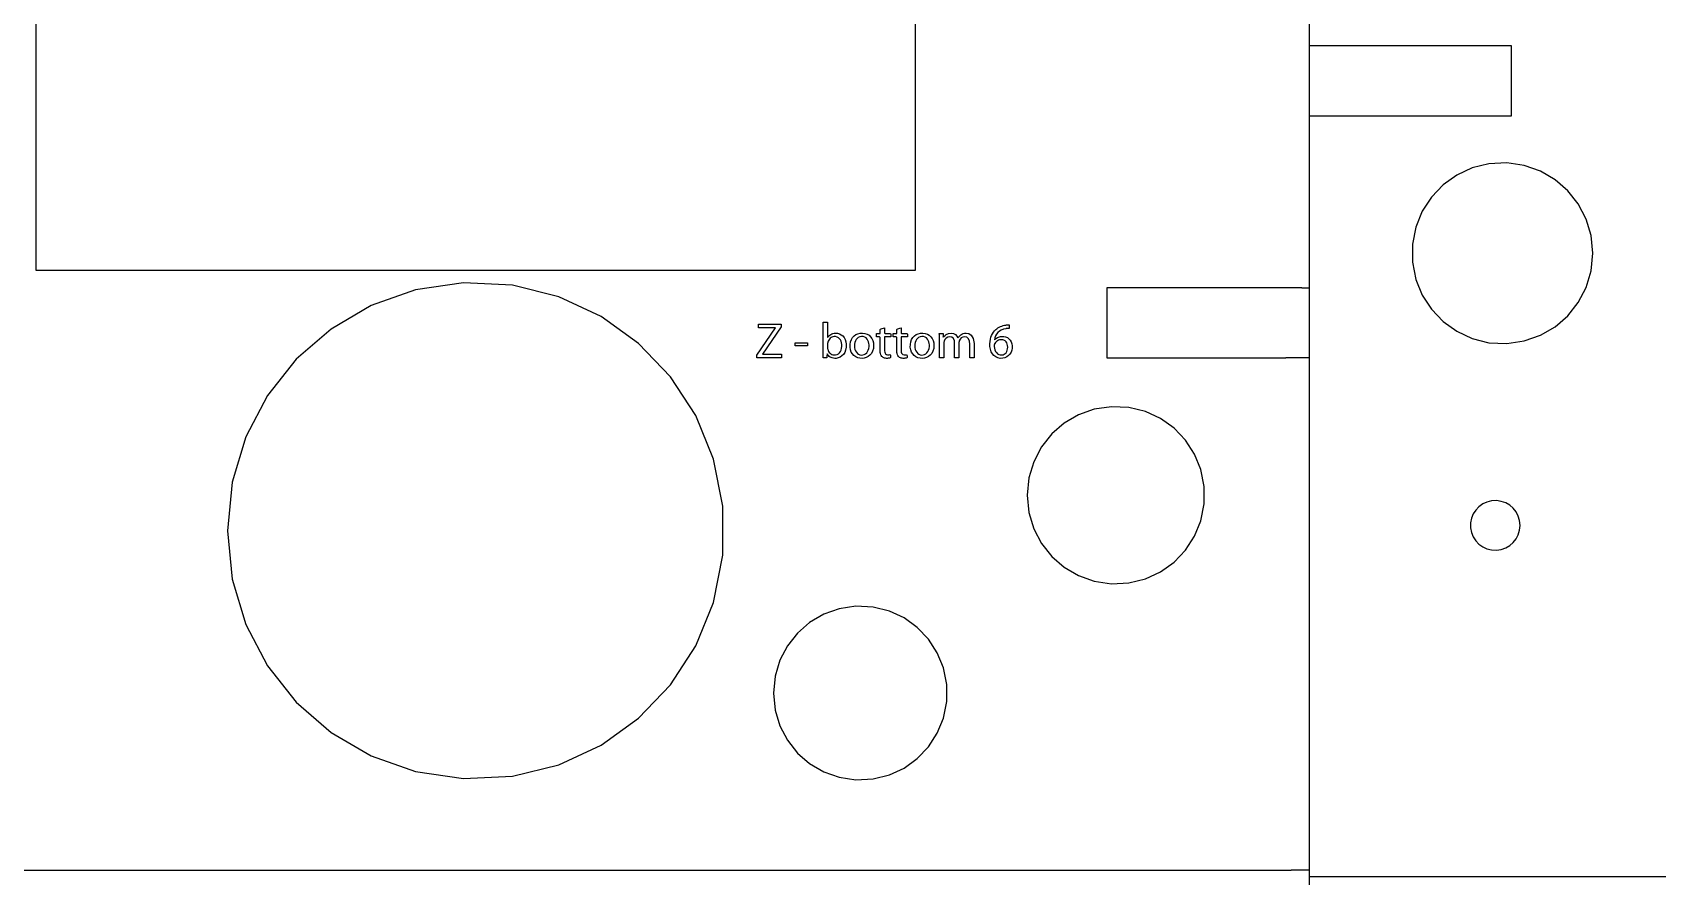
# Model space of a CAD drawing. Header units: metres. Extents: x 2882 to 3456, y 343 to 720.
# Drawn here: x 2942.9 to 3034.5, y 455 to 502.6 of the extents above; entities that cross this region are included whole.
import ezdxf

# ---------------------------------------------------------------- set-up
doc = ezdxf.new("R2010")
doc.units = ezdxf.units.M

msp = doc.modelspace()

# ---------------------------------------------------------------- linework, layer by layer
at = {"layer": 'COMPONENT1'}
for p, q in [((3014.85, 537.965), (3014.85, 501.815)), ((3026.26, 501.815), (3014.85, 501.815)), ((3014.85, 501.815), (3014.85, 497.865)), ((3026.26, 497.865), (3026.26, 501.815)), ((3014.85, 497.865), (3026.26, 497.865)), ((3014.85, 497.865), (3014.85, 454.965)), ((3024.046, 494.925), (3023.176, 494.52)), ((3024.996, 495.161), (3024.046, 494.925)), ((3026.005, 495.21), (3024.996, 495.161)), ((3026.988, 495.065), (3026.005, 495.21)), ((3027.9, 494.743), (3026.988, 495.065)), ((3023.176, 494.52), (3022.404, 493.966)), ((3028.724, 494.261), (3027.9, 494.743)), ((3029.439, 493.638), (3028.724, 494.261)), ((3021.749, 493.28), (3021.23, 492.482)), ((3022.404, 493.966), (3021.749, 493.28)), ((3030.029, 492.894), (3029.439, 493.638)), ((3021.23, 492.482), (3020.866, 491.59)), ((3030.473, 492.046), (3030.029, 492.894)), ((3020.866, 491.59), (3020.675, 490.622)), ((3030.753, 491.114), (3030.473, 492.046)), ((3020.675, 490.622), (3020.675, 489.611)), ((3030.85, 490.117), (3030.753, 491.114)), ((3020.675, 489.611), (3020.866, 488.644)), ((3030.753, 489.119), (3030.85, 490.117)), ((3020.866, 488.644), (3021.23, 487.752)), ((3030.473, 488.187), (3030.753, 489.119)), ((3021.23, 487.752), (3021.749, 486.953)), ((3030.029, 487.339), (3030.473, 488.187)), ((3021.749, 486.953), (3022.404, 486.267)), ((3029.439, 486.595), (3030.029, 487.339)), ((3022.404, 486.267), (3023.176, 485.713)), ((3027.9, 485.49), (3028.724, 485.972)), ((3028.724, 485.972), (3029.439, 486.595)), ((3023.176, 485.713), (3024.046, 485.308)), ((3024.046, 485.308), (3024.996, 485.072)), ((3024.996, 485.072), (3026.005, 485.023)), ((3026.005, 485.023), (3026.988, 485.168)), ((3026.988, 485.168), (3027.9, 485.49)), ((3024.432, 475.822), (3024.252, 475.634)), ((3024.644, 475.974), (3024.432, 475.822)), ((3024.882, 476.085), (3024.644, 475.974)), ((3025.143, 476.15), (3024.882, 476.085)), ((3025.42, 476.164), (3025.143, 476.15)), ((3025.69, 476.124), (3025.42, 476.164)), ((3025.94, 476.035), (3025.69, 476.124)), ((3026.166, 475.903), (3025.94, 476.035)), ((3026.363, 475.732), (3026.166, 475.903)), ((3026.525, 475.527), (3026.363, 475.732)), ((3024.01, 475.169), (3023.957, 474.904)), ((3023.957, 474.904), (3023.957, 474.626)), ((3024.11, 475.414), (3024.01, 475.169)), ((3024.252, 475.634), (3024.11, 475.414)), ((3026.647, 475.295), (3026.525, 475.527)), ((3026.723, 475.039), (3026.647, 475.295)), ((3026.75, 474.765), (3026.723, 475.039)), ((3026.723, 474.491), (3026.75, 474.765)), ((3023.957, 474.626), (3024.01, 474.361)), ((3024.01, 474.361), (3024.11, 474.116)), ((3024.11, 474.116), (3024.252, 473.897)), ((3024.252, 473.897), (3024.432, 473.708)), ((3026.363, 473.798), (3026.525, 474.003)), ((3026.525, 474.003), (3026.647, 474.235)), ((3026.647, 474.235), (3026.723, 474.491)), ((3024.432, 473.708), (3024.644, 473.556)), ((3024.644, 473.556), (3024.882, 473.445)), ((3024.882, 473.445), (3025.143, 473.38)), ((3025.143, 473.38), (3025.42, 473.367)), ((3025.42, 473.367), (3025.69, 473.407)), ((3025.69, 473.407), (3025.94, 473.495)), ((3025.94, 473.495), (3026.166, 473.628)), ((3026.166, 473.628), (3026.363, 473.798)), ((3014.85, 454.965), (3014.85, 398.965)), ((3014.85, 454.965), (3035.35, 454.965))]:
    msp.add_line(p, q, dxfattribs=at)
at = {"layer": 'COMPONENT14'}
for p, q in [((2983.705, 484.361), (2984.757, 485.904)), ((2983.795, 485.913), (2983.795, 486.118)), ((2983.795, 486.118), (2985.078, 486.118)), ((2984.757, 485.904), (2983.795, 485.913)), ((2985.078, 485.969), (2984.029, 484.432)), ((2985.078, 486.118), (2985.078, 485.969)), ((2987.45, 486.22), (2987.487, 486.22)), ((2987.45, 486.151), (2987.45, 486.22)), ((2987.45, 485.967), (2987.45, 486.151)), ((2987.45, 485.707), (2987.45, 485.967)), ((2987.487, 486.22), (2987.526, 486.22)), ((2987.526, 486.22), (2987.57, 486.22)), ((2987.57, 486.22), (2987.615, 486.22)), ((2987.615, 486.22), (2987.654, 486.22)), ((2987.654, 486.22), (2987.683, 486.22)), ((2987.683, 486.22), (2987.695, 486.19)), ((2987.695, 486.19), (2987.695, 486.098)), ((2987.695, 486.098), (2987.695, 485.966)), ((2987.695, 485.966), (2987.695, 485.811)), ((2987.695, 485.811), (2987.695, 485.654)), ((2990.661, 485.813), (2990.676, 485.841)), ((2990.661, 485.762), (2990.661, 485.813)), ((2990.661, 485.698), (2990.661, 485.762)), ((2990.676, 485.841), (2990.72, 485.854)), ((2990.72, 485.854), (2990.779, 485.872)), ((2990.779, 485.872), (2990.839, 485.89)), ((2990.839, 485.89), (2990.904, 485.91)), ((2990.904, 485.91), (2990.904, 485.822)), ((2990.904, 485.822), (2990.904, 485.741)), ((2991.595, 485.813), (2991.61, 485.841)), ((2991.595, 485.762), (2991.595, 485.813)), ((2991.595, 485.698), (2991.595, 485.762)), ((2991.61, 485.841), (2991.654, 485.854)), ((2991.654, 485.854), (2991.713, 485.872)), ((2991.713, 485.872), (2991.773, 485.89)), ((2991.773, 485.89), (2991.838, 485.91)), ((2991.838, 485.91), (2991.838, 485.822)), ((2991.838, 485.822), (2991.838, 485.741)), ((2997.11, 485.743), (2997.173, 485.809)), ((2997.173, 485.809), (2997.233, 485.861)), ((2997.233, 485.861), (2997.297, 485.907)), ((2997.297, 485.907), (2997.366, 485.947)), ((2997.366, 485.947), (2997.438, 485.983)), ((2997.492, 485.784), (2997.388, 485.719)), ((2997.438, 485.983), (2997.514, 486.012)), ((2997.614, 485.833), (2997.492, 485.784)), ((2997.514, 486.012), (2997.593, 486.036)), ((2997.593, 486.036), (2997.675, 486.055)), ((2997.741, 485.862), (2997.614, 485.833)), ((2997.675, 486.055), (2997.749, 486.066)), ((2997.767, 485.866), (2997.741, 485.862)), ((2997.749, 486.066), (2997.776, 486.07)), ((2997.792, 485.869), (2997.767, 485.866)), ((2997.776, 486.07), (2997.801, 486.073)), ((2997.84, 485.874), (2997.792, 485.869)), ((2997.801, 486.073), (2997.848, 486.077)), ((2997.885, 485.877), (2997.84, 485.874)), ((2997.848, 486.077), (2997.89, 486.079)), ((2997.925, 485.876), (2997.885, 485.877)), ((2997.89, 486.079), (2997.925, 486.079)), ((2997.925, 486.079), (2997.925, 486.046)), ((2997.925, 486.046), (2997.925, 486.013)), ((2997.925, 486.013), (2997.925, 485.976)), ((2997.925, 485.976), (2997.925, 485.939)), ((2997.925, 485.939), (2997.925, 485.907)), ((2997.925, 485.907), (2997.925, 485.876)), ((2985.863, 484.889), (2985.863, 485.069)), ((2985.863, 485.069), (2986.56, 485.069)), ((2986.56, 484.889), (2985.863, 484.889)), ((2986.56, 485.069), (2986.56, 484.889)), ((2987.45, 485.408), (2987.45, 485.707)), ((2987.45, 485.107), (2987.45, 485.408)), ((2987.45, 484.842), (2987.45, 485.107)), ((2987.45, 484.651), (2987.45, 484.842)), ((2987.695, 485.654), (2987.695, 485.514)), ((2987.695, 485.514), (2987.695, 485.411)), ((2987.695, 485.411), (2987.695, 485.364)), ((2987.695, 485.364), (2987.727, 485.404)), ((2987.697, 485.047), (2987.695, 485.019)), ((2987.695, 485.019), (2987.695, 484.966)), ((2987.695, 484.966), (2987.695, 484.927)), ((2987.695, 484.927), (2987.695, 484.883)), ((2987.695, 484.883), (2987.695, 484.839)), ((2987.695, 484.839), (2987.695, 484.801)), ((2987.7, 485.072), (2987.697, 485.047)), ((2987.708, 485.108), (2987.7, 485.072)), ((2987.725, 485.159), (2987.708, 485.108)), ((2987.755, 485.22), (2987.725, 485.159)), ((2987.727, 485.404), (2987.767, 485.453)), ((2987.792, 485.273), (2987.755, 485.22)), ((2987.767, 485.453), (2987.814, 485.497)), ((2987.836, 485.319), (2987.792, 485.273)), ((2987.814, 485.497), (2987.867, 485.534)), ((2987.886, 485.357), (2987.836, 485.319)), ((2987.867, 485.534), (2987.926, 485.565)), ((2987.94, 485.386), (2987.886, 485.357)), ((2987.926, 485.565), (2987.991, 485.588)), ((2987.998, 485.406), (2987.94, 485.386)), ((2987.991, 485.588), (2988.062, 485.603)), ((2988.058, 485.415), (2987.998, 485.406)), ((2988.139, 485.413), (2988.058, 485.415)), ((2988.062, 485.603), (2988.139, 485.611)), ((2988.139, 485.611), (2988.248, 485.605)), ((2988.225, 485.392), (2988.139, 485.413)), ((2988.3, 485.352), (2988.225, 485.392)), ((2988.248, 485.605), (2988.363, 485.576)), ((2988.362, 485.298), (2988.3, 485.352)), ((2988.413, 485.229), (2988.362, 485.298)), ((2988.363, 485.576), (2988.465, 485.524)), ((2988.451, 485.15), (2988.413, 485.229)), ((2988.478, 485.061), (2988.451, 485.15)), ((2988.465, 485.524), (2988.554, 485.451)), ((2988.491, 484.966), (2988.478, 485.061)), ((2988.479, 484.754), (2988.492, 484.86)), ((2988.492, 484.86), (2988.491, 484.966)), ((2988.554, 485.451), (2988.627, 485.358)), ((2988.627, 485.358), (2988.684, 485.248)), ((2988.684, 485.248), (2988.723, 485.121)), ((2988.723, 485.121), (2988.742, 484.98)), ((2988.742, 484.98), (2988.74, 484.815)), ((2988.96, 484.969), (2988.985, 485.118)), ((2988.96, 484.812), (2988.96, 484.969)), ((2988.985, 485.118), (2989.033, 485.248)), ((2989.033, 485.248), (2989.102, 485.36)), ((2989.102, 485.36), (2989.189, 485.453)), ((2989.189, 485.453), (2989.291, 485.525)), ((2989.216, 484.991), (2989.21, 484.897)), ((2989.21, 484.897), (2989.218, 484.792)), ((2989.233, 485.082), (2989.216, 484.991)), ((2989.263, 485.169), (2989.233, 485.082)), ((2989.304, 485.248), (2989.263, 485.169)), ((2989.291, 485.525), (2989.407, 485.576)), ((2989.359, 485.316), (2989.304, 485.248)), ((2989.426, 485.37), (2989.359, 485.316)), ((2989.407, 485.576), (2989.533, 485.604)), ((2989.507, 485.407), (2989.426, 485.37)), ((2989.602, 485.424), (2989.507, 485.407)), ((2989.533, 485.604), (2989.669, 485.61)), ((2989.704, 485.418), (2989.602, 485.424)), ((2989.669, 485.61), (2989.803, 485.592)), ((2989.791, 485.389), (2989.704, 485.418)), ((2989.864, 485.341), (2989.791, 485.389)), ((2989.803, 485.592), (2989.923, 485.551)), ((2989.924, 485.277), (2989.864, 485.341)), ((2989.923, 485.551), (2990.029, 485.488)), ((2989.97, 485.203), (2989.924, 485.277)), ((2990.003, 485.12), (2989.97, 485.203)), ((2990.025, 485.033), (2990.003, 485.12)), ((2990.02, 484.744), (2990.035, 484.848)), ((2990.036, 484.946), (2990.025, 485.033)), ((2990.029, 485.488), (2990.12, 485.405)), ((2990.035, 484.848), (2990.036, 484.946)), ((2990.12, 485.405), (2990.192, 485.305)), ((2990.192, 485.305), (2990.246, 485.188)), ((2990.246, 485.188), (2990.279, 485.056)), ((2990.291, 484.911), (2990.276, 484.74)), ((2990.279, 485.056), (2990.291, 484.911)), ((2990.45, 485.557), (2990.457, 485.583)), ((2990.45, 485.516), (2990.45, 485.557)), ((2990.45, 485.468), (2990.45, 485.516)), ((2990.45, 485.425), (2990.45, 485.468)), ((2990.453, 485.394), (2990.45, 485.425)), ((2990.483, 485.394), (2990.453, 485.394)), ((2990.457, 485.583), (2990.49, 485.583)), ((2990.53, 485.394), (2990.483, 485.394)), ((2990.49, 485.583), (2990.539, 485.583)), ((2990.584, 485.394), (2990.53, 485.394)), ((2990.539, 485.583), (2990.593, 485.583)), ((2990.63, 485.394), (2990.584, 485.394)), ((2990.593, 485.583), (2990.637, 485.583)), ((2990.661, 485.373), (2990.63, 485.394)), ((2990.637, 485.583), (2990.661, 485.595)), ((2990.661, 485.638), (2990.661, 485.698)), ((2990.661, 485.595), (2990.661, 485.638)), ((2990.661, 485.26), (2990.661, 485.373)), ((2990.661, 485.088), (2990.661, 485.26)), ((2990.661, 484.901), (2990.661, 485.088)), ((2990.661, 484.741), (2990.661, 484.901)), ((2990.904, 485.741), (2990.904, 485.662)), ((2990.904, 485.662), (2990.904, 485.603)), ((2990.904, 485.603), (2990.937, 485.583)), ((2990.912, 485.394), (2990.904, 485.279)), ((2990.904, 485.279), (2990.904, 485.113)), ((2990.904, 485.113), (2990.904, 484.927)), ((2990.904, 484.927), (2990.904, 484.764)), ((2990.963, 485.394), (2990.912, 485.394)), ((2990.937, 485.583), (2991.009, 485.583)), ((2991.044, 485.394), (2990.963, 485.394)), ((2991.009, 485.583), (2991.097, 485.583)), ((2991.134, 485.394), (2991.044, 485.394)), ((2991.097, 485.583), (2991.182, 485.583)), ((2991.211, 485.394), (2991.134, 485.394)), ((2991.182, 485.583), (2991.242, 485.583)), ((2991.259, 485.4), (2991.211, 485.394)), ((2991.242, 485.583), (2991.259, 485.561)), ((2991.259, 485.561), (2991.259, 485.522)), ((2991.259, 485.522), (2991.259, 485.474)), ((2991.259, 485.474), (2991.259, 485.43)), ((2991.259, 485.43), (2991.259, 485.4)), ((2991.384, 485.557), (2991.391, 485.583)), ((2991.384, 485.516), (2991.384, 485.557)), ((2991.384, 485.468), (2991.384, 485.516)), ((2991.384, 485.425), (2991.384, 485.468)), ((2991.388, 485.394), (2991.384, 485.425)), ((2991.417, 485.394), (2991.388, 485.394)), ((2991.391, 485.583), (2991.424, 485.583)), ((2991.464, 485.394), (2991.417, 485.394)), ((2991.424, 485.583), (2991.474, 485.583)), ((2991.518, 485.394), (2991.464, 485.394)), ((2991.474, 485.583), (2991.527, 485.583)), ((2991.565, 485.394), (2991.518, 485.394)), ((2991.527, 485.583), (2991.571, 485.583)), ((2991.595, 485.373), (2991.565, 485.394)), ((2991.571, 485.583), (2991.595, 485.595)), ((2991.595, 485.638), (2991.595, 485.698)), ((2991.595, 485.595), (2991.595, 485.638)), ((2991.595, 485.26), (2991.595, 485.373)), ((2991.595, 485.088), (2991.595, 485.26)), ((2991.595, 484.901), (2991.595, 485.088)), ((2991.595, 484.741), (2991.595, 484.901)), ((2991.838, 485.741), (2991.838, 485.662)), ((2991.838, 485.662), (2991.838, 485.603)), ((2991.838, 485.603), (2991.871, 485.583)), ((2991.846, 485.394), (2991.838, 485.279)), ((2991.838, 485.279), (2991.838, 485.113)), ((2991.838, 485.113), (2991.838, 484.927)), ((2991.838, 484.927), (2991.838, 484.764)), ((2991.897, 485.394), (2991.846, 485.394)), ((2991.871, 485.583), (2991.943, 485.583)), ((2991.978, 485.394), (2991.897, 485.394)), ((2991.943, 485.583), (2992.032, 485.583)), ((2992.068, 485.394), (2991.978, 485.394)), ((2992.032, 485.583), (2992.116, 485.583)), ((2992.145, 485.394), (2992.068, 485.394)), ((2992.116, 485.583), (2992.177, 485.583)), ((2992.193, 485.4), (2992.145, 485.394)), ((2992.177, 485.583), (2992.193, 485.561)), ((2992.193, 485.561), (2992.193, 485.522)), ((2992.193, 485.522), (2992.193, 485.474)), ((2992.193, 485.474), (2992.193, 485.43)), ((2992.193, 485.43), (2992.193, 485.4)), ((2992.36, 484.812), (2992.361, 484.969)), ((2992.361, 484.969), (2992.386, 485.118)), ((2992.386, 485.118), (2992.434, 485.248)), ((2992.434, 485.248), (2992.503, 485.36)), ((2992.503, 485.36), (2992.59, 485.453)), ((2992.59, 485.453), (2992.692, 485.525)), ((2992.617, 484.991), (2992.611, 484.897)), ((2992.611, 484.897), (2992.618, 484.792)), ((2992.634, 485.082), (2992.617, 484.991)), ((2992.663, 485.169), (2992.634, 485.082)), ((2992.705, 485.248), (2992.663, 485.169)), ((2992.692, 485.525), (2992.808, 485.576)), ((2992.759, 485.316), (2992.705, 485.248)), ((2992.827, 485.37), (2992.759, 485.316)), ((2992.808, 485.576), (2992.934, 485.604)), ((2992.908, 485.407), (2992.827, 485.37)), ((2993.003, 485.424), (2992.908, 485.407)), ((2992.934, 485.604), (2993.069, 485.61)), ((2993.104, 485.418), (2993.003, 485.424)), ((2993.069, 485.61), (2993.203, 485.592)), ((2993.192, 485.389), (2993.104, 485.418)), ((2993.265, 485.341), (2993.192, 485.389)), ((2993.203, 485.592), (2993.324, 485.551)), ((2993.324, 485.277), (2993.265, 485.341)), ((2993.324, 485.551), (2993.43, 485.488)), ((2993.37, 485.203), (2993.324, 485.277)), ((2993.404, 485.12), (2993.37, 485.203)), ((2993.426, 485.033), (2993.404, 485.12)), ((2993.421, 484.744), (2993.436, 484.848)), ((2993.436, 484.946), (2993.426, 485.033)), ((2993.43, 485.488), (2993.52, 485.405)), ((2993.436, 484.848), (2993.436, 484.946)), ((2993.52, 485.405), (2993.593, 485.305)), ((2993.593, 485.305), (2993.647, 485.188)), ((2993.647, 485.188), (2993.68, 485.056)), ((2993.692, 484.911), (2993.677, 484.74)), ((2993.68, 485.056), (2993.692, 484.911)), ((2993.998, 485.498), (2993.994, 485.583)), ((2993.994, 485.583), (2994.028, 485.583)), ((2994.002, 485.41), (2993.998, 485.498)), ((2994.004, 485.316), (2994.002, 485.41)), ((2994.005, 485.213), (2994.004, 485.316)), ((2994.005, 485.058), (2994.005, 485.213)), ((2994.005, 484.715), (2994.005, 485.058)), ((2994.028, 485.583), (2994.103, 485.583)), ((2994.103, 485.583), (2994.177, 485.583)), ((2994.177, 485.583), (2994.211, 485.583)), ((2994.211, 485.583), (2994.213, 485.548)), ((2994.213, 485.548), (2994.217, 485.471)), ((2994.217, 485.471), (2994.221, 485.395)), ((2994.221, 485.395), (2994.298, 485.454)), ((2994.223, 485.36), (2994.221, 485.395)), ((2994.249, 485.07), (2994.248, 485.038)), ((2994.248, 485.038), (2994.248, 484.91)), ((2994.248, 484.91), (2994.248, 484.628)), ((2994.253, 485.102), (2994.249, 485.07)), ((2994.259, 485.132), (2994.253, 485.102)), ((2994.268, 485.16), (2994.259, 485.132)), ((2994.311, 485.251), (2994.268, 485.16)), ((2994.298, 485.454), (2994.39, 485.534)), ((2994.379, 485.33), (2994.311, 485.251)), ((2994.468, 485.386), (2994.379, 485.33)), ((2994.39, 485.534), (2994.51, 485.59)), ((2994.575, 485.408), (2994.468, 485.386)), ((2994.51, 485.59), (2994.663, 485.611)), ((2994.699, 485.38), (2994.575, 485.408)), ((2994.663, 485.611), (2994.792, 485.591)), ((2994.789, 485.303), (2994.699, 485.38)), ((2994.842, 485.185), (2994.789, 485.303)), ((2994.792, 485.591), (2994.901, 485.534)), ((2994.86, 485.035), (2994.842, 485.185)), ((2994.86, 484.908), (2994.86, 485.035)), ((2994.86, 484.626), (2994.86, 484.908)), ((2994.901, 485.534), (2994.987, 485.448)), ((2994.987, 485.448), (2995.046, 485.337)), ((2995.046, 485.337), (2995.086, 485.392)), ((2995.086, 485.392), (2995.124, 485.44)), ((2995.104, 485.094), (2995.103, 485.061)), ((2995.103, 485.061), (2995.103, 484.929)), ((2995.103, 484.929), (2995.103, 484.639)), ((2995.108, 485.126), (2995.104, 485.094)), ((2995.115, 485.156), (2995.108, 485.126)), ((2995.122, 485.185), (2995.115, 485.156)), ((2995.168, 485.27), (2995.122, 485.185)), ((2995.124, 485.44), (2995.165, 485.48)), ((2995.165, 485.48), (2995.207, 485.515)), ((2995.233, 485.341), (2995.168, 485.27)), ((2995.207, 485.515), (2995.27, 485.556)), ((2995.318, 485.39), (2995.233, 485.341)), ((2995.27, 485.556), (2995.339, 485.586)), ((2995.419, 485.408), (2995.318, 485.39)), ((2995.339, 485.586), (2995.416, 485.605)), ((2995.416, 485.605), (2995.506, 485.611)), ((2995.548, 485.379), (2995.419, 485.408)), ((2995.506, 485.611), (2995.654, 485.585)), ((2995.641, 485.297), (2995.548, 485.379)), ((2995.696, 485.165), (2995.641, 485.297)), ((2995.654, 485.585), (2995.8, 485.493)), ((2995.715, 484.987), (2995.696, 485.165)), ((2995.715, 484.867), (2995.715, 484.987)), ((2995.715, 484.602), (2995.715, 484.867)), ((2995.8, 485.493), (2995.913, 485.311)), ((2995.913, 485.311), (2995.957, 485.018)), ((2995.957, 485.018), (2995.957, 484.893)), ((2995.957, 484.893), (2995.957, 484.618)), ((2996.848, 485.016), (2996.858, 485.144)), ((2996.852, 484.859), (2996.848, 485.016)), ((2996.878, 484.701), (2996.852, 484.859)), ((2996.858, 485.144), (2996.878, 485.264)), ((2996.878, 485.264), (2996.908, 485.377)), ((2996.908, 485.377), (2996.947, 485.481)), ((2996.947, 485.481), (2996.994, 485.577)), ((2996.994, 485.577), (2997.049, 485.665)), ((2997.049, 485.665), (2997.11, 485.743)), ((2997.096, 484.946), (2997.093, 484.916)), ((2997.093, 484.916), (2997.094, 484.862)), ((2997.094, 484.862), (2997.106, 484.759)), ((2997.102, 484.972), (2997.096, 484.946)), ((2997.115, 485.007), (2997.102, 484.972)), ((2997.13, 485.345), (2997.104, 485.234)), ((2997.104, 485.234), (2997.132, 485.244)), ((2997.129, 485.032), (2997.115, 485.007)), ((2997.159, 485.078), (2997.129, 485.032)), ((2997.171, 485.451), (2997.13, 485.345)), ((2997.132, 485.244), (2997.172, 485.285)), ((2997.195, 485.119), (2997.159, 485.078)), ((2997.227, 485.55), (2997.171, 485.451)), ((2997.172, 485.285), (2997.218, 485.322)), ((2997.236, 485.155), (2997.195, 485.119)), ((2997.218, 485.322), (2997.269, 485.355)), ((2997.3, 485.64), (2997.227, 485.55)), ((2997.28, 485.185), (2997.236, 485.155)), ((2997.269, 485.355), (2997.326, 485.383)), ((2997.329, 485.209), (2997.28, 485.185)), ((2997.388, 485.719), (2997.3, 485.64)), ((2997.326, 485.383), (2997.387, 485.405)), ((2997.38, 485.226), (2997.329, 485.209)), ((2997.433, 485.236), (2997.38, 485.226)), ((2997.387, 485.405), (2997.454, 485.42)), ((2997.493, 485.238), (2997.433, 485.236)), ((2997.454, 485.42), (2997.525, 485.427)), ((2997.571, 485.229), (2997.493, 485.238)), ((2997.525, 485.427), (2997.627, 485.423)), ((2997.642, 485.206), (2997.571, 485.229)), ((2997.627, 485.423), (2997.736, 485.399)), ((2997.704, 485.17), (2997.642, 485.206)), ((2997.756, 485.121), (2997.704, 485.17)), ((2997.736, 485.399), (2997.834, 485.356)), ((2997.798, 485.062), (2997.756, 485.121)), ((2997.829, 484.991), (2997.798, 485.062)), ((2997.848, 484.909), (2997.829, 484.991)), ((2997.834, 485.356), (2997.92, 485.295)), ((2997.854, 484.818), (2997.848, 484.909)), ((2997.92, 485.295), (2997.991, 485.216)), ((2997.991, 485.216), (2998.046, 485.123)), ((2998.046, 485.123), (2998.084, 485.015)), ((2998.084, 485.015), (2998.103, 484.894)), ((2998.103, 484.894), (2998.102, 484.767)), ((2983.705, 484.217), (2983.705, 484.361)), ((2985.092, 484.217), (2983.705, 484.217)), ((2984.029, 484.432), (2985.092, 484.424)), ((2985.092, 484.424), (2985.092, 484.217)), ((2987.439, 484.223), (2987.441, 484.26)), ((2987.466, 484.217), (2987.439, 484.223)), ((2987.441, 484.26), (2987.443, 484.301)), ((2987.443, 484.301), (2987.445, 484.344)), ((2987.445, 484.344), (2987.446, 484.389)), ((2987.446, 484.389), (2987.448, 484.435)), ((2987.448, 484.435), (2987.449, 484.482)), ((2987.449, 484.528), (2987.45, 484.57)), ((2987.449, 484.482), (2987.449, 484.528)), ((2987.45, 484.57), (2987.45, 484.651)), ((2987.498, 484.217), (2987.466, 484.217)), ((2987.536, 484.217), (2987.498, 484.217)), ((2987.575, 484.217), (2987.536, 484.217)), ((2987.61, 484.217), (2987.575, 484.217)), ((2987.649, 484.217), (2987.61, 484.217)), ((2987.652, 484.244), (2987.649, 484.217)), ((2987.654, 484.277), (2987.652, 484.244)), ((2987.656, 484.317), (2987.654, 484.277)), ((2987.659, 484.358), (2987.656, 484.317)), ((2987.661, 484.395), (2987.659, 484.358)), ((2987.67, 484.44), (2987.661, 484.395)), ((2987.693, 484.403), (2987.67, 484.44)), ((2987.737, 484.347), (2987.693, 484.403)), ((2987.695, 484.801), (2987.695, 484.765)), ((2987.695, 484.765), (2987.696, 484.73)), ((2987.696, 484.73), (2987.701, 484.697)), ((2987.701, 484.697), (2987.724, 484.622)), ((2987.724, 484.622), (2987.752, 484.566)), ((2987.786, 484.3), (2987.737, 484.347)), ((2987.752, 484.566), (2987.788, 484.516)), ((2987.839, 484.262), (2987.786, 484.3)), ((2987.788, 484.516), (2987.832, 484.473)), ((2987.832, 484.473), (2987.881, 484.438)), ((2987.896, 484.231), (2987.839, 484.262)), ((2987.881, 484.438), (2987.936, 484.41)), ((2987.958, 484.209), (2987.896, 484.231)), ((2987.936, 484.41), (2987.996, 484.392)), ((2988.024, 484.195), (2987.958, 484.209)), ((2987.996, 484.392), (2988.06, 484.384)), ((2988.093, 484.187), (2988.024, 484.195)), ((2988.06, 484.384), (2988.145, 484.389)), ((2988.186, 484.189), (2988.093, 484.187)), ((2988.145, 484.389), (2988.229, 484.411)), ((2988.298, 484.212), (2988.186, 484.189)), ((2988.229, 484.411), (2988.303, 484.45)), ((2988.404, 484.256), (2988.298, 484.212)), ((2988.303, 484.45), (2988.365, 484.505)), ((2988.365, 484.505), (2988.415, 484.575)), ((2988.503, 484.323), (2988.404, 484.256)), ((2988.415, 484.575), (2988.454, 484.658)), ((2988.454, 484.658), (2988.479, 484.754)), ((2988.589, 484.412), (2988.503, 484.323)), ((2988.66, 484.524), (2988.589, 484.412)), ((2988.711, 484.658), (2988.66, 484.524)), ((2988.74, 484.815), (2988.711, 484.658)), ((2988.984, 484.67), (2988.96, 484.812)), ((2989.03, 484.544), (2988.984, 484.67)), ((2989.096, 484.435), (2989.03, 484.544)), ((2989.179, 484.344), (2989.096, 484.435)), ((2989.278, 484.273), (2989.179, 484.344)), ((2989.218, 484.792), (2989.239, 484.695)), ((2989.239, 484.695), (2989.273, 484.607)), ((2989.273, 484.607), (2989.319, 484.531)), ((2989.39, 484.222), (2989.278, 484.273)), ((2989.319, 484.531), (2989.376, 484.468)), ((2989.376, 484.468), (2989.442, 484.42)), ((2989.513, 484.193), (2989.39, 484.222)), ((2989.442, 484.42), (2989.517, 484.388)), ((2989.641, 484.187), (2989.513, 484.193)), ((2989.517, 484.388), (2989.6, 484.373)), ((2989.6, 484.373), (2989.685, 484.378)), ((2989.76, 484.202), (2989.641, 484.187)), ((2989.685, 484.378), (2989.764, 484.401)), ((2989.877, 484.237), (2989.76, 484.202)), ((2989.764, 484.401), (2989.835, 484.442)), ((2989.835, 484.442), (2989.898, 484.498)), ((2989.986, 484.293), (2989.877, 484.237)), ((2989.898, 484.498), (2989.95, 484.568)), ((2989.95, 484.568), (2989.991, 484.651)), ((2990.085, 484.371), (2989.986, 484.293)), ((2989.991, 484.651), (2990.02, 484.744)), ((2990.169, 484.471), (2990.085, 484.371)), ((2990.234, 484.594), (2990.169, 484.471)), ((2990.276, 484.74), (2990.234, 484.594)), ((2990.661, 484.655), (2990.661, 484.741)), ((2990.662, 484.593), (2990.661, 484.655)), ((2990.668, 484.519), (2990.662, 484.593)), ((2990.68, 484.453), (2990.668, 484.519)), ((2990.697, 484.394), (2990.68, 484.453)), ((2990.721, 484.342), (2990.697, 484.394)), ((2990.751, 484.298), (2990.721, 484.342)), ((2990.784, 484.265), (2990.751, 484.298)), ((2990.821, 484.238), (2990.784, 484.265)), ((2990.864, 484.217), (2990.821, 484.238)), ((2990.912, 484.2), (2990.864, 484.217)), ((2990.904, 484.764), (2990.904, 484.668)), ((2990.904, 484.668), (2990.905, 484.609)), ((2990.905, 484.609), (2990.915, 484.537)), ((2990.965, 484.19), (2990.912, 484.2)), ((2990.915, 484.537), (2990.935, 484.479)), ((2990.935, 484.479), (2990.967, 484.435)), ((2991.021, 484.186), (2990.965, 484.19)), ((2990.967, 484.435), (2991.011, 484.406)), ((2991.011, 484.406), (2991.07, 484.393)), ((2991.069, 484.188), (2991.021, 484.186)), ((2991.113, 484.191), (2991.069, 484.188)), ((2991.07, 484.393), (2991.113, 484.393)), ((2991.113, 484.393), (2991.142, 484.394)), ((2991.153, 484.197), (2991.113, 484.191)), ((2991.142, 484.394), (2991.168, 484.396)), ((2991.188, 484.204), (2991.153, 484.197)), ((2991.168, 484.396), (2991.211, 484.403)), ((2991.22, 484.212), (2991.188, 484.204)), ((2991.211, 484.403), (2991.236, 484.366)), ((2991.244, 484.236), (2991.22, 484.212)), ((2991.236, 484.366), (2991.239, 484.32)), ((2991.239, 484.32), (2991.242, 484.274)), ((2991.242, 484.274), (2991.244, 484.236)), ((2991.595, 484.655), (2991.595, 484.741)), ((2991.597, 484.593), (2991.595, 484.655)), ((2991.603, 484.519), (2991.597, 484.593)), ((2991.614, 484.453), (2991.603, 484.519)), ((2991.632, 484.394), (2991.614, 484.453)), ((2991.655, 484.342), (2991.632, 484.394)), ((2991.685, 484.298), (2991.655, 484.342)), ((2991.718, 484.265), (2991.685, 484.298)), ((2991.756, 484.238), (2991.718, 484.265)), ((2991.799, 484.217), (2991.756, 484.238)), ((2991.847, 484.2), (2991.799, 484.217)), ((2991.838, 484.764), (2991.838, 484.668)), ((2991.838, 484.668), (2991.839, 484.609)), ((2991.839, 484.609), (2991.849, 484.537)), ((2991.899, 484.19), (2991.847, 484.2)), ((2991.849, 484.537), (2991.869, 484.479)), ((2991.869, 484.479), (2991.901, 484.435)), ((2991.956, 484.186), (2991.899, 484.19)), ((2991.901, 484.435), (2991.946, 484.406)), ((2991.946, 484.406), (2992.004, 484.393)), ((2992.004, 484.188), (2991.956, 484.186)), ((2992.004, 484.393), (2992.047, 484.393)), ((2992.047, 484.191), (2992.004, 484.188)), ((2992.047, 484.393), (2992.076, 484.394)), ((2992.087, 484.197), (2992.047, 484.191)), ((2992.076, 484.394), (2992.102, 484.396)), ((2992.123, 484.204), (2992.087, 484.197)), ((2992.102, 484.396), (2992.145, 484.403)), ((2992.154, 484.212), (2992.123, 484.204)), ((2992.145, 484.403), (2992.17, 484.366)), ((2992.178, 484.236), (2992.154, 484.212)), ((2992.17, 484.366), (2992.173, 484.32)), ((2992.173, 484.32), (2992.176, 484.274)), ((2992.176, 484.274), (2992.178, 484.236)), ((2992.385, 484.67), (2992.36, 484.812)), ((2992.431, 484.544), (2992.385, 484.67)), ((2992.497, 484.435), (2992.431, 484.544)), ((2992.58, 484.344), (2992.497, 484.435)), ((2992.679, 484.273), (2992.58, 484.344)), ((2992.618, 484.792), (2992.64, 484.695)), ((2992.64, 484.695), (2992.674, 484.607)), ((2992.674, 484.607), (2992.72, 484.531)), ((2992.791, 484.222), (2992.679, 484.273)), ((2992.72, 484.531), (2992.776, 484.468)), ((2992.776, 484.468), (2992.843, 484.42)), ((2992.914, 484.193), (2992.791, 484.222)), ((2992.843, 484.42), (2992.918, 484.388)), ((2993.041, 484.187), (2992.914, 484.193)), ((2992.918, 484.388), (2993.001, 484.373)), ((2993.001, 484.373), (2993.086, 484.378)), ((2993.161, 484.202), (2993.041, 484.187)), ((2993.086, 484.378), (2993.165, 484.401)), ((2993.277, 484.237), (2993.161, 484.202)), ((2993.165, 484.401), (2993.236, 484.442)), ((2993.236, 484.442), (2993.298, 484.498)), ((2993.387, 484.293), (2993.277, 484.237)), ((2993.298, 484.498), (2993.351, 484.568)), ((2993.351, 484.568), (2993.392, 484.651)), ((2993.486, 484.371), (2993.387, 484.293)), ((2993.392, 484.651), (2993.421, 484.744)), ((2993.57, 484.471), (2993.486, 484.371)), ((2993.635, 484.594), (2993.57, 484.471)), ((2993.677, 484.74), (2993.635, 484.594)), ((2994.005, 484.373), (2994.005, 484.715)), ((2994.005, 484.217), (2994.005, 484.373)), ((2994.043, 484.217), (2994.005, 484.217)), ((2994.127, 484.217), (2994.043, 484.217)), ((2994.21, 484.217), (2994.127, 484.217)), ((2994.248, 484.217), (2994.21, 484.217)), ((2994.248, 484.628), (2994.248, 484.346)), ((2994.248, 484.346), (2994.248, 484.217)), ((2994.86, 484.345), (2994.86, 484.626)), ((2994.86, 484.217), (2994.86, 484.345)), ((2994.898, 484.217), (2994.86, 484.217)), ((2994.981, 484.217), (2994.898, 484.217)), ((2995.065, 484.217), (2994.981, 484.217)), ((2995.103, 484.217), (2995.065, 484.217)), ((2995.103, 484.639), (2995.103, 484.349)), ((2995.103, 484.349), (2995.103, 484.217)), ((2995.715, 484.338), (2995.715, 484.602)), ((2995.715, 484.217), (2995.715, 484.338)), ((2995.753, 484.217), (2995.715, 484.217)), ((2995.836, 484.217), (2995.753, 484.217)), ((2995.919, 484.217), (2995.836, 484.217)), ((2995.957, 484.217), (2995.919, 484.217)), ((2995.957, 484.618), (2995.957, 484.343)), ((2995.957, 484.343), (2995.957, 484.217)), ((2996.925, 484.561), (2996.878, 484.701)), ((2996.992, 484.441), (2996.925, 484.561)), ((2997.077, 484.343), (2996.992, 484.441)), ((2997.179, 484.267), (2997.077, 484.343)), ((2997.106, 484.759), (2997.13, 484.664)), ((2997.13, 484.664), (2997.166, 484.58)), ((2997.166, 484.58), (2997.214, 484.509)), ((2997.297, 484.215), (2997.179, 484.267)), ((2997.214, 484.509), (2997.273, 484.451)), ((2997.273, 484.451), (2997.344, 484.409)), ((2997.429, 484.189), (2997.297, 484.215)), ((2997.344, 484.409), (2997.426, 484.385)), ((2997.426, 484.385), (2997.514, 484.379)), ((2997.569, 484.191), (2997.429, 484.189)), ((2997.514, 484.379), (2997.587, 484.389)), ((2997.696, 484.218), (2997.569, 484.191)), ((2997.587, 484.389), (2997.653, 484.415)), ((2997.653, 484.415), (2997.711, 484.454)), ((2997.807, 484.27), (2997.696, 484.218)), ((2997.711, 484.454), (2997.761, 484.506)), ((2997.761, 484.506), (2997.8, 484.569)), ((2997.8, 484.569), (2997.83, 484.643)), ((2997.902, 484.342), (2997.807, 484.27)), ((2997.83, 484.643), (2997.848, 484.726)), ((2997.848, 484.726), (2997.854, 484.818)), ((2997.98, 484.43), (2997.902, 484.342)), ((2998.04, 484.533), (2997.98, 484.43)), ((2998.081, 484.646), (2998.04, 484.533)), ((2998.102, 484.767), (2998.081, 484.646))]:
    msp.add_line(p, q, dxfattribs=at)
at = {"layer": 'COMPONENT2'}
for p, q in [((2943.041, 508.166), (2943.041, 489.168)), ((2992.66, 489.168), (2992.66, 508.166)), ((2943.041, 489.168), (2955.851, 489.168)), ((2955.851, 489.168), (2969.85, 489.168)), ((2969.85, 489.168), (2985.85, 489.168)), ((2985.85, 489.168), (2992.66, 489.168)), ((2964.453, 488.052), (2961.948, 487.166)), ((2967.152, 488.45), (2964.453, 488.052)), ((2969.919, 488.316), (2967.152, 488.45)), ((2972.527, 487.667), (2969.919, 488.316)), ((2974.916, 486.556), (2972.527, 487.667)), ((3003.55, 488.168), (3003.441, 488.168)), ((3003.441, 488.168), (3003.441, 484.217)), ((3013.54, 488.168), (3003.55, 488.168)), ((3014.441, 488.168), (3013.54, 488.168)), ((3014.441, 488.168), (3014.85, 488.168)), ((2961.948, 487.166), (2959.688, 485.843)), ((2959.688, 485.843), (2957.723, 484.134)), ((2977.035, 485.033), (2974.916, 486.556)), ((2978.833, 483.151), (2977.035, 485.033)), ((2957.723, 484.134), (2956.106, 482.09)), ((3003.441, 484.217), (3013.54, 484.217)), ((3014.85, 484.217), (3013.54, 484.217)), ((2980.257, 480.959), (2978.833, 483.151)), ((2956.106, 482.09), (2954.887, 479.764)), ((3002.737, 481.321), (3001.842, 481.004)), ((3003.701, 481.463), (3002.737, 481.321)), ((3004.689, 481.415), (3003.701, 481.463)), ((3005.621, 481.183), (3004.689, 481.415)), ((3006.474, 480.787), (3005.621, 481.183)), ((2981.258, 478.511), (2980.257, 480.959)), ((3001.035, 480.532), (3000.333, 479.922)), ((3001.842, 481.004), (3001.035, 480.532)), ((3007.231, 480.243), (3006.474, 480.787)), ((2954.887, 479.764), (2954.118, 477.206)), ((3000.333, 479.922), (2999.756, 479.192)), ((3007.873, 479.571), (3007.231, 480.243)), ((3008.382, 478.788), (3007.873, 479.571)), ((2981.782, 475.856), (2981.258, 478.511)), ((2999.756, 479.192), (2999.32, 478.361)), ((3008.739, 477.914), (3008.382, 478.788)), ((2999.32, 478.361), (2999.046, 477.448)), ((3008.926, 476.965), (3008.739, 477.914)), ((2954.118, 477.206), (2953.85, 474.467)), ((2999.046, 477.448), (2998.95, 476.469)), ((3008.926, 475.974), (3008.926, 476.965)), ((2981.782, 473.079), (2981.782, 475.856)), ((2998.95, 476.469), (2999.046, 475.491)), ((3008.739, 475.025), (3008.926, 475.974)), ((2999.046, 475.491), (2999.32, 474.578)), ((3008.382, 474.151), (3008.739, 475.025)), ((2953.85, 474.467), (2954.118, 471.729)), ((2999.32, 474.578), (2999.756, 473.747)), ((3007.873, 473.368), (3008.382, 474.151)), ((2981.258, 470.424), (2981.782, 473.079)), ((2999.756, 473.747), (3000.333, 473.017)), ((3000.333, 473.017), (3001.035, 472.407)), ((3007.231, 472.696), (3007.873, 473.368)), ((3001.035, 472.407), (3001.842, 471.934)), ((3005.621, 471.755), (3006.474, 472.152)), ((3006.474, 472.152), (3007.231, 472.696)), ((2954.118, 471.729), (2954.887, 469.17)), ((3001.842, 471.934), (3002.737, 471.617)), ((3002.737, 471.617), (3003.701, 471.475)), ((3003.701, 471.475), (3004.689, 471.523)), ((3004.689, 471.523), (3005.621, 471.755)), ((2980.257, 467.975), (2981.258, 470.424)), ((2989.294, 470.208), (2988.35, 470.069)), ((2990.263, 470.161), (2989.294, 470.208)), ((2986.682, 469.295), (2985.994, 468.697)), ((2987.473, 469.758), (2986.682, 469.295)), ((2988.35, 470.069), (2987.473, 469.758)), ((2991.176, 469.934), (2990.263, 470.161)), ((2992.012, 469.545), (2991.176, 469.934)), ((2992.754, 469.012), (2992.012, 469.545)), ((2954.887, 469.17), (2956.106, 466.844)), ((2985.994, 468.697), (2985.428, 467.982)), ((2993.383, 468.353), (2992.754, 469.012)), ((2993.881, 467.586), (2993.383, 468.353)), ((2978.833, 465.784), (2980.257, 467.975)), ((2985.428, 467.982), (2985.002, 467.168)), ((2994.231, 466.729), (2993.881, 467.586)), ((2956.106, 466.844), (2957.723, 464.8)), ((2985.002, 467.168), (2984.733, 466.272)), ((2994.415, 465.8), (2994.231, 466.729)), ((2977.035, 463.901), (2978.833, 465.784)), ((2984.733, 466.272), (2984.639, 465.314)), ((2994.415, 464.827), (2994.415, 465.8)), ((2957.723, 464.8), (2959.688, 463.091)), ((2984.639, 465.314), (2984.733, 464.355)), ((2994.231, 463.898), (2994.415, 464.827)), ((2974.916, 462.378), (2977.035, 463.901)), ((2984.733, 464.355), (2985.002, 463.46)), ((2993.881, 463.041), (2994.231, 463.898)), ((2959.688, 463.091), (2961.948, 461.768)), ((2985.002, 463.46), (2985.428, 462.645)), ((2993.383, 462.274), (2993.881, 463.041)), ((2972.527, 461.267), (2974.916, 462.378)), ((2985.428, 462.645), (2985.994, 461.93)), ((2985.994, 461.93), (2986.682, 461.332)), ((2992.754, 461.616), (2993.383, 462.274)), ((2961.948, 461.768), (2964.453, 460.882)), ((2969.919, 460.619), (2972.527, 461.267)), ((2986.682, 461.332), (2987.473, 460.869)), ((2991.176, 460.694), (2992.012, 461.083)), ((2992.012, 461.083), (2992.754, 461.616)), ((2964.453, 460.882), (2967.152, 460.484)), ((2967.152, 460.484), (2969.919, 460.619)), ((2987.473, 460.869), (2988.35, 460.559)), ((2988.35, 460.559), (2989.294, 460.42)), ((2989.294, 460.42), (2990.263, 460.467)), ((2990.263, 460.467), (2991.176, 460.694)), ((2920.85, 455.317), (3013.54, 455.317)), ((3013.54, 455.317), (3013.84, 455.317)), ((3014.85, 455.317), (3013.84, 455.317))]:
    msp.add_line(p, q, dxfattribs=at)

doc.saveas('drawing.dxf')
